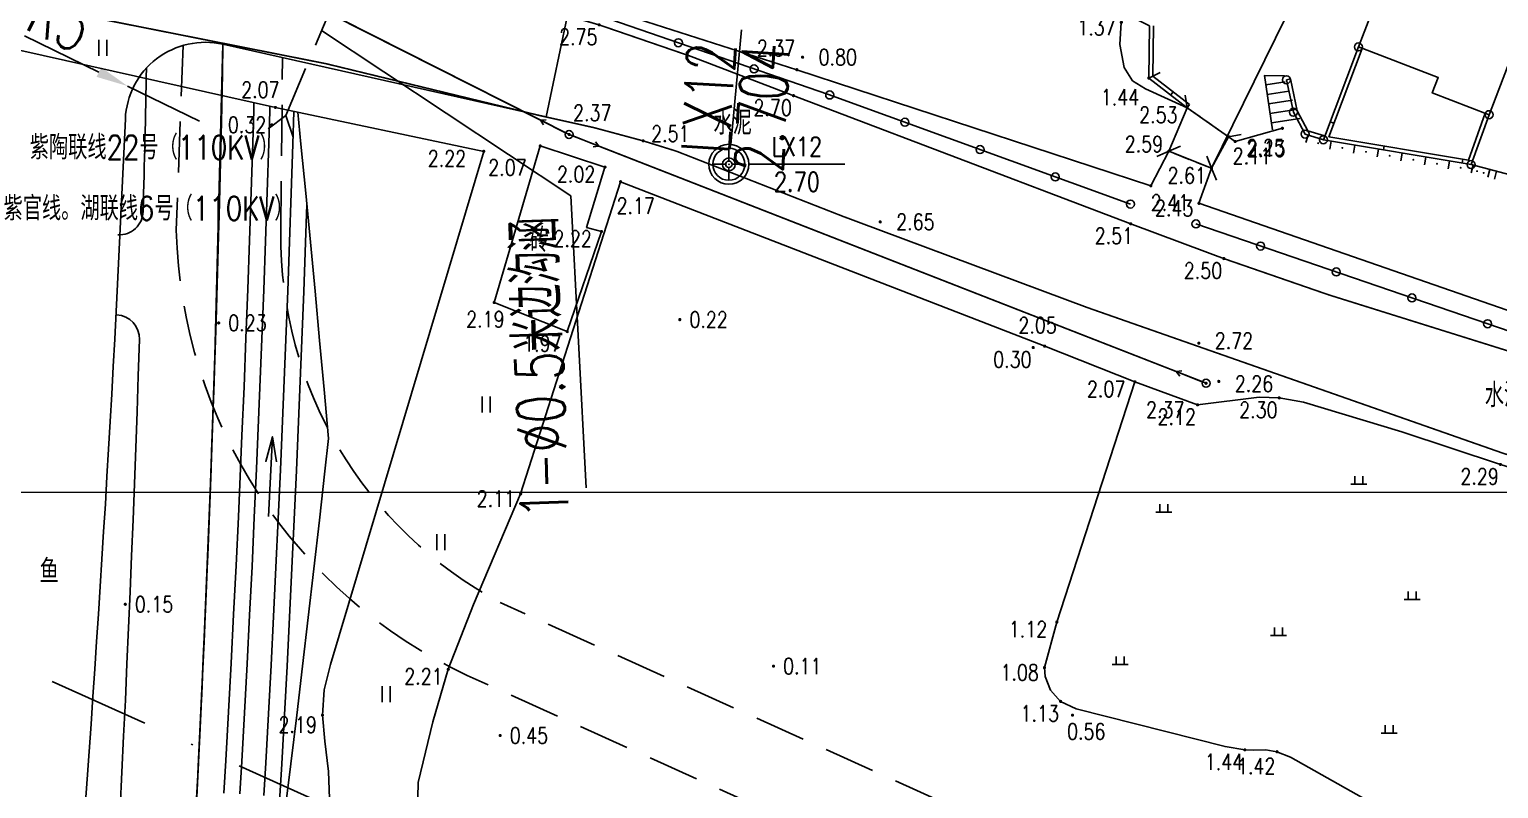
# Model space of a CAD drawing. Extents: x 500036 to 1001740, y 2543128 to 5086681.
# Drawn here: x 500801.2 to 500893, y 2544140.4 to 2544187.8 of the extents above; entities that cross this region are included whole.
import ezdxf
from ezdxf.enums import TextEntityAlignment as Align

# ---------------------------------------------------------------- set-up
doc = ezdxf.new("R2010")
doc.units = 0
doc.header["$LTSCALE"] = 0.5
for name, pattern in [('DASHDOT', [25.4, 12.7, -6.35, 0, -6.35]), ('HIDDEN', [9.524999999999999, 6.35, -3.175]), ('X5', [3, 2, -1])]:
    doc.linetypes.add(name, pattern=pattern)
doc.layers.get('0').update_dxf_attribs({"linetype": 'CONTINUOUS', "lineweight": 5})
doc.layers.get('Defpoints').update_dxf_attribs({"linetype": 'CONTINUOUS'})
for name, color, linetype in [('GCD', 8, 'CONTINUOUS'), ('L-道路中线', 6, 'DASHDOT'), ('LJBX', 7, 'CONTINUOUS'), ('SPX', 4, 'CONTINUOUS'), ('分隔带', 3, 'CONTINUOUS'), ('地形图', 8, 'CONTINUOUS'), ('控制导线点', 7, 'CONTINUOUS'), ('桥梁', 6, 'CONTINUOUS'), ('流水线', 5, 'CONTINUOUS'), ('路基边线', 1, 'CONTINUOUS'), ('路面边线', 7, 'CONTINUOUS')]:
    doc.layers.add(name, color=color, linetype=linetype)
doc.layers.add('标注', color=4, linetype='CONTINUOUS', lineweight=15)
doc.styles.add('HZ', font='romans.shx', dxfattribs={"width": 0.8, "bigfont": 'hztxt.shx'})
doc.styles.get("Standard").update_dxf_attribs({"font": 'simplex1.shx', "width": 0.7, "bigfont": 'hztxt.shx'})
doc.linetypes.add('10421', pattern='A,2,[150,AAA.SHX,S=1,R=0,X=0,Y=1],1e-11', length=2.00000000001)
doc.linetypes.add('10422', pattern='A,2,[150,AAA.SHX,S=1,R=0,X=0,Y=1],2,[177,AAA.SHX,S=1,R=0,X=0,Y=0.8],1e-09', length=4.000000001)
doc.dimstyles.new('比例1000', dxfattribs={"dimtxt": 3, "dimasz": 2, "dimexe": 0.8, "dimexo": 0.8, "dimgap": 0.4, "dimtad": 1, "dimdsep": 46, "dimtxsty": 'Standard', "dimcen": 0.09, "dimclrd": 256, "dimclre": 256, "dimclrt": 7, "dimadec": 0, "dimazin": 0, "dimtfac": 1, "dimtix": 1, "dimtmove": 0, "dimatfit": 3, "dimfxl": 0, "dimtolj": 1, "dimtzin": 0, "dimarcsym": 0})

# ---------------------------------------------------------------- blocks, each defined once
blk = doc.blocks.new('*D21')
at = {"layer": 'Defpoints', "color": 0, "linetype": 'ByBlock'}
for p in [(500807.3219608719, 2544184.256953354), (500811.8185599555, 2544182.070495784)]:
    blk.add_point(p, dxfattribs=at)
at = {"layer": '标注', "linetype": 'ByBlock', "lineweight": -2}
for p, q in [((500800.8648445909, 2544187.396706422), (500805.5233212394, 2544185.131536381)), ((500811.8185599555, 2544182.070495784), (500807.3219608719, 2544184.256953354))]:
    blk.add_line(p, q, dxfattribs=at)
at = {"layer": '标注', "linetype": 'ByBlock'}
blk.add_solid([(500805.6690850774, 2544185.431309653), (500805.3775574014, 2544184.831763109), (500807.3219608719, 2544184.256953354)], dxfattribs=at)
at = {"layer": '标注', "color": 7, "linetype": 'ByBlock', "insert": (500803.1256169748, 2544188.410120566), "char_height": 3, "attachment_point": 5, "rotation": 334.06880366201307}
blk.add_mtext('\\A1;R5', dxfattribs=at)
blk = doc.blocks.new('*D33')
at = {"layer": 'Defpoints', "color": 0}
for p in [(500795.4280861636, 2544508.13668237), (500796.373690427, 2544402.498391286), (500771.3526228658, 2544398.580079914), (500816.3479333547, 2544397.930438406), (500790.7803138364, 2544186.223817631)]:
    blk.add_point(p, dxfattribs=at)
at = {"layer": '标注', "lineweight": -2}
blk.add_arc((500793.8416218958, 2544398.255384138), 4.941101163443442, 22.52563351345639, 65.82001050288622, dxfattribs=at)
at = {"layer": '标注'}
for points in [[(500795.7933520355, 2544402.437541536), (500795.9376858214, 2544403.088396514), (500793.9129539939, 2544403.195970383)], [(500798.7331330114, 2544400.211045563), (500798.0783824162, 2544400.085562088), (500798.7822081405, 2544398.184052041)]]:
    blk.add_solid(points, dxfattribs=at)
at = {"layer": '标注', "color": 7, "insert": (500798.7483416684, 2544403.022434191), "char_height": 3, "attachment_point": 5, "rotation": 314.1728220083715}
blk.add_mtext('\\A1;90°', dxfattribs=at)
blk = doc.blocks.new('控制导线点')
at = {"layer": '控制导线点'}
for p, q in [((500962.192, 2543568.346, 3.298), (500962.192, 2543569.946)), ((500961.792, 2543567.946, 3.298), (500960.192, 2543567.946)), ((500962.592, 2543567.946, 3.298), (500964.192, 2543567.946)), ((500962.192, 2543567.546, 3.298), (500962.1919999997, 2543565.946))]:
    blk.add_line(p, q, dxfattribs=at)
for centre, radius in [((500962.192, 2543567.946), 2.5), ((500962.192, 2543567.946), 2), ((500962.192, 2543567.946, 3.298), 0.4000000000232831)]:
    blk.add_circle(centre, radius, dxfattribs=at)
blk = doc.blocks.new('GC200')
at = {"linetype": 'Continuous', "const_width": 0.2, "flags": 128}
blk.add_lwpolyline([(-0.1, 0, 1), (0.1, 0, 1)], format="xyb", close=True, dxfattribs=at)
blk = doc.blocks.new('gc116')
for p, q in [((-1.3, 0), (-0.8, 0)), ((0, 1.3), (0, 0.8000000000000002)), ((1.3, 0), (0.8000000000000002, 0)), ((0, -1.3), (0, -0.8))]:
    blk.add_line(p, q)
blk.add_circle((0, 0), 0.8)
blk.add_point((0, 0))
blk = doc.blocks.new('VH')
at = {"const_width": 0.000125}
blk.add_lwpolyline([(-6.25e-05, 0, 1), (6.25e-05, 0, 1)], format="xyb", close=True, dxfattribs=at)
blk = doc.blocks.new('gc119')
for p, q in [((-1, 0), (1, 0)), ((-0.5, 1), (-0.5, 0)), ((0.5, 1), (0.5, 0))]:
    blk.add_line(p, q)
blk = doc.blocks.new('gc121')
for p, q in [((-0.5, -1), (-0.5, 1)), ((0.5, -1), (0.5, 1))]:
    blk.add_line(p, q)
blk = doc.blocks.new('gc170')
at = {"linetype": 'Continuous'}
blk.add_circle((0, 0), 0.5, dxfattribs=at)
blk = doc.blocks.new('gc013b')
at = {"linetype": 'Continuous'}
blk.add_line((0.5, 0), (4, 0), dxfattribs=at)
at = {"linetype": 'Continuous', "flags": 128}
blk.add_lwpolyline([(3.387748909760056, 0.35355), (4, 0), (3.387748909760056, -0.35355)], dxfattribs=at)

msp = doc.modelspace()

# ---------------------------------------------------------------- linework, layer by layer
msp.add_lwpolyline([(500612.9225497003, 2544631.655731856), (500974.6518063291, 2544631.655731856), (500974.6518063291, 2544158.862760652), (500612.9225497003, 2544158.862760652)], close=True)
at = {"layer": 'L-道路中线'}
msp.add_lwpolyline([(501372.7978958038, 2544141.402479441), (501295.5719792928, 2544140.991766936, 0.2016588914038227), (501252.7962860441, 2544122.739941453), (501210.0970296037, 2544078.662497698, -0.2073103553616094), (501166.0194714026, 2544060.417872882), (501019.2950777005, 2544062.821467494, -0.1021569760088823), (500960.095881494, 2544076.058802797), (500620.3174608844, 2544229.262181941, 0.0874252646623017), (500519.4187061043, 2544254.938652719), (500155.2619315472, 2544282.221648065), (500036.3212286062, 2544282.221648065)], format="xyb", dxfattribs=at)
at = {"layer": 'LJBX', "flags": 128}
for points in [[(500811.6170670101, 2544139.39267706), (500811.7681145098, 2544142.433927882), (500811.9130792099, 2544145.475474716), (500812.0519605304, 2544148.517305396), (500812.1847579158, 2544151.559407755), (500812.311470835, 2544154.601769625), (500812.4320987811, 2544157.644378835), (500812.5466412716, 2544160.687223217), (500812.6550978482, 2544163.730290596), (500812.7574680772, 2544166.773568803), (500812.8537515493, 2544169.817045665), (500812.943947879, 2544172.860709005), (500813.0280567057, 2544175.904546651), (500813.1060776929, 2544178.948546427), (500813.1780105287, 2544181.992696157), (500813.2438549251, 2544185.036983663), (500813.2797705518, 2544186.866801001)], [(500811.7571453964, 2544142.208865029), (500811.9025602438, 2544145.250390376), (500812.0418917537, 2544148.292200468), (500812.1751393689, 2544151.33428314), (500812.3023025563, 2544154.376626222), (500812.4233808072, 2544157.419217547), (500812.5383736374, 2544160.462044942), (500812.6472805868, 2544163.505096238), (500812.7501012199, 2544166.548359261), (500812.8468351254, 2544169.591821838), (500812.9374819163, 2544172.635471797), (500813.0220412301, 2544175.679296961), (500813.1005127284, 2544178.723285156), (500813.1728960975, 2544181.767424206), (500813.2391910478, 2544184.811701935), (500813.2798324981, 2544186.866787076)], [(500811.6170670101, 2544139.39267706), (500811.7569369889, 2544142.208875202)]]:
    msp.add_lwpolyline(points, dxfattribs=at)
at = {"layer": 'SPX', "flags": 128}
for points in [[(500813.3434172894, 2544140.095645877), (500813.459064522, 2544142.124671572), (500813.6274194157, 2544145.16853486), (500813.7896883367, 2544148.212774321), (500813.9458704538, 2544151.257377789), (500814.09596496, 2544154.302333091), (500814.2399710728, 2544157.347628057), (500814.3778880336, 2544160.39325051), (500814.4664494487, 2544162.423841405), (500814.5942162044, 2544165.469982616), (500814.7158919052, 2544168.516418845), (500814.8314758821, 2544171.56313791), (500814.9409674906, 2544174.610127631), (500815.0443661102, 2544177.657375826), (500815.1416711451, 2544180.704870309), (500815.2031555602, 2544182.736664108), (500815.2170786026, 2544183.222697217)], [(500814.3417495167, 2544140.037909766), (500814.4574920147, 2544142.06860689), (500814.6259485679, 2544145.114308186), (500814.7883239511, 2544148.160544924), (500814.9446085352, 2544151.207145878), (500815.0948015131, 2544154.254098867), (500815.2389021018, 2544157.301391713), (500815.3769020023, 2544160.348845725), (500815.4655360418, 2544162.381101797), (500815.5933796313, 2544165.429074835), (500815.7151351536, 2544168.477509583), (500815.8307949546, 2544171.526227322), (500815.9403583895, 2544174.575215866), (500816.0438248374, 2544177.624463023), (500816.1411883833, 2544180.673790008), (500816.2027224074, 2544182.707223168), (500816.2111150264, 2544183.000197263)], [(500815.3587799709, 2544117.200277452), (500815.1481186438, 2544119.618121487), (500814.9658545951, 2544121.669592389), (500815.3660049872, 2544124.704717956), (500815.760109621, 2544127.741065106), (500816.1481652108, 2544130.778621794), (500816.5301684947, 2544133.817375968), (500816.9061162351, 2544136.857315566), (500817.276005218, 2544139.898428521), (500817.5192303207, 2544141.926483059), (500817.8884539625, 2544144.96908291), (500818.2516121242, 2544148.012861654), (500818.6087015669, 2544151.057807199), (500818.9597190761, 2544154.103907443), (500819.3046614612, 2544157.151150275), (500819.6435255559, 2544160.199523577), (500819.8660565716, 2544162.232394497), (500819.5952685839, 2544165.302680732), (500819.3183161553, 2544168.371666946), (500819.035203403, 2544171.439340767), (500818.7459344689, 2544174.505689832), (500818.4505135195, 2544177.57070179), (500818.1489447464, 2544180.634364301), (500817.9491477617, 2544182.629494061)], [(500815.8392478576, 2544139.9513056), (500815.9551332538, 2544141.984509866), (500816.1237422964, 2544145.032968175), (500816.2862773726, 2544148.082200829), (500816.4427156572, 2544151.131798012), (500816.5930563427, 2544154.181747532), (500816.7372986453, 2544157.232037197), (500816.8754229553, 2544160.282238548), (500816.9641659314, 2544162.316992386), (500817.0921247716, 2544165.367713163), (500817.2140000262, 2544168.419145689), (500817.3297735633, 2544171.470861441), (500817.4394447379, 2544174.522848218), (500817.5430129283, 2544177.575093818), (500817.6404642406, 2544180.627169556), (500817.7020726781, 2544182.663061759), (500817.7025990465, 2544182.681436514)], [(500816.4202690349, 2544132.943149341), (500816.4736142406, 2544133.794170945), (500816.6586630482, 2544136.843956587), (500816.8375800849, 2544139.893569489), (500816.9535607466, 2544141.928445184), (500817.1222714486, 2544144.978741501), (500817.2849129869, 2544148.029971432), (500817.4414537386, 2544151.081566101), (500817.5918928958, 2544154.133513308), (500817.7362296743, 2544157.185800853), (500817.8744369239, 2544160.237833763), (500817.9632525244, 2544162.274252778), (500818.0912881984, 2544165.326805382), (500818.2132432746, 2544168.380236427), (500818.3290926358, 2544171.433950854), (500818.4388356368, 2544174.487936453), (500818.5192434203, 2544176.857624507)]]:
    msp.add_lwpolyline(points, dxfattribs=at)
at = {"layer": '分隔带'}
for centre, radius, start, end in [((499291.0676866513, 2544216.437027169), 1517.75, 358.4892949946576, 358.8276154769035), ((500806.7906634567, 2544176.463034573), 1.5, 267.1168014464843, 358.4892949939053), ((500806.5585995435, 2544168.464582567), 1.5, 358.1869234041159, 87.11539191313913), ((499291.0676866513, 2544216.437027169), 1517.75, 352.7448604231483, 358.1869234064465)]:
    msp.add_arc(centre, radius, start, end, dxfattribs=at)
at = {"layer": '地形图', "linetype": 'Continuous'}
for p, q in [((500797.7774182389, 2544199.977733274), (500833.1274817612, 2544182.133266727)), ((500884.25, 2544186.7), (500884.4838828326, 2544186.611689068)), ((500871.144, 2544184.759), (500871.8640573842, 2544185.107593407)), ((500879.75, 2544184.65), (500879.994573343, 2544184.701806176)), ((500872.5178168755, 2544183.699754016), (500872.6704675369, 2544183.897738297)), ((500878.4640098879, 2544184.330794141), (500879.6590954774, 2544184.513525526)), ((500878.5491541514, 2544183.736839682), (500879.8913264844, 2544183.942060974)), ((500873.546, 2544182.907), (500872.39, 2544180.185)), ((500873.546, 2544182.907), (500873.4088064405, 2544183.695148417)), ((500873.546, 2544182.907), (500873.6986506614, 2544183.104984281)), ((500878.6342984149, 2544183.142885223), (500880.1235574916, 2544183.370596423)), ((500878.7194426784, 2544182.548930763), (500880.3557884987, 2544182.799131872)), ((500878.8045869419, 2544181.954976304), (500880.5880195058, 2544182.22766732)), ((500882.483781368, 2544182.022343349), (500882.7176642006, 2544181.934032418)), ((500876.136, 2544181.085), (500875.068, 2544179.122)), ((500876.136, 2544181.085), (500876.924148417, 2544181.222193559)), ((500881.1039491098, 2544181.199285496), (500880.9545753742, 2544180.722119396)), ((500836.7759763646, 2544180.504712945), (500872.8583236354, 2544166.419287054)), ((500872.39, 2544180.185), (500871.6555192647, 2544179.867922645)), ((500872.39, 2544180.185), (500873.1281929476, 2544180.493336135)), ((500882.5513194527, 2544180.8174924), (500882.4685135965, 2544180.324396881)), ((500884.0306060076, 2544180.569074831), (500883.9478001514, 2544180.075979313)), ((500885.5098925625, 2544180.320657262), (500885.4270867063, 2544179.827561744)), ((500885.80783612, 2544180.270623404), (500885.8492390481, 2544180.517171163)), ((500846.149, 2544179.372), (500852.149, 2544179.372)), ((500875.068, 2544179.122), (500874.7798767808, 2544179.868314284)), ((500886.9891791174, 2544180.072239693), (500886.9063732612, 2544179.579144175)), ((500888.4684656723, 2544179.823822125), (500888.3856598161, 2544179.330726606)), ((500889.9477522273, 2544179.575404556), (500889.864946371, 2544179.082309037)), ((500890.738791303, 2544179.442564841), (500890.7801942311, 2544179.6891126)), ((500891.4243823985, 2544179.314636211), (500891.2971357488, 2544178.831098943)), ((500875.068, 2544179.122), (500875.3850773557, 2544178.387519265)), ((500892.4652391195, 2544179.040726548), (500892.3379924699, 2544178.557189279)), ((500892.8749942044, 2544178.932896262), (500892.7477475547, 2544178.449358994))]:
    msp.add_line(p, q, dxfattribs=at)
at = {"layer": '地形图', "linetype": 'X5'}
for p, q in [((500873.546, 2544182.907), (500876.136, 2544181.085)), ((500875.068, 2544179.122), (500872.39, 2544180.185))]:
    msp.add_line(p, q, dxfattribs=at)
at = {"layer": '地形图', "linetype": '10421', "flags": 128}
for points in [[(500873.546, 2544182.907), (500870.9376107083, 2544184.087611109), (500870.1334851575, 2544184.587316104), (500869.6090323305, 2544185.415204818), (500869.3301289642, 2544186.853561937), (500869.427, 2544188.233), (500870.7385, 2544190.8525), (500870.6194361731, 2544191.512674368), (500870.3572210736, 2544192.032885472), (500869.1552585561, 2544192.950092478), (500864.6667031149, 2544195.250155869), (500861.971, 2544196.396), (500859.5527506321, 2544197.064367957), (500851.5864848415, 2544198.659096562), (500851.2899654539, 2544198.662918726), (500850.981, 2544198.608), (500850.696542, 2544198.384786842), (500850.4837128563, 2544198.163590658), (500849.2024160154, 2544195.723694247), (500848.936, 2544195.54), (500848.37076331, 2544195.59544675), (500838.60853453, 2544199.178024794), (500836.642, 2544199.746), (500834.8870397161, 2544200.09139641), (500830.6159069349, 2544200.472032391), (500828.126, 2544200.543), (500826.8237556964, 2544200.415982799), (500823.0486660894, 2544199.979039329), (500821.904, 2544200.039), (500820.3379937391, 2544200.382925707), (500801.006, 2544207.273), (500776.6899280537, 2544215.546687915), (500774.6880261948, 2544215.978433771), (500772.826, 2544216.354), (500766.0105121295, 2544217.726154749), (500760.3137601132, 2544218.407491899), (500757.498817209, 2544218.226011836), (500755.3069, 2544216.674)], [(500754.6076, 2544215.045), (500754.0448225935, 2544212.074687731), (500753.926125675, 2544210.031469898), (500754.4652491605, 2544208.706206212), (500755.8597501084, 2544207.251010735), (500759.5938673423, 2544206.125034613), (500765.4053012838, 2544204.609499828), (500769.5033, 2544203.807), (500772.9597924763, 2544203.313166916), (500778.8607, 2544203.007), (500795.9620024491, 2544201.792431438), (500797.081, 2544201.64), (500798.5312035531, 2544201.214636586), (500804.9254459238, 2544197.898406521), (500806.259, 2544197.401), (500809.2855413097, 2544196.477268979), (500821.784, 2544193.231), (500836.643, 2544189.274), (500849.15, 2544185.279), (500871.2674, 2544178.026), (500872.39, 2544180.185)], [(500875.068, 2544179.122), (500874.2817, 2544176.933), (500911.7836315398, 2544163.929576309)], [(500906.7038, 2544156.122), (500897.78245673, 2544159.191546322), (500893.1191, 2544160.622), (500886.9684471004, 2544162.658044055), (500880.8052883313, 2544164.502993006), (500879.296, 2544164.778), (500878.0467637181, 2544164.826838783), (500874.1945, 2544164.345)]]:
    msp.add_lwpolyline(points, dxfattribs=at)
at = {"layer": '地形图', "linetype": 'Continuous', "const_width": 0.1, "flags": 128}
for points in [[(500754.6076, 2544215.045), (500752.6616369311, 2544211.744675334), (500752.2679, 2544210.5), (500752.6203976288, 2544207.574231509), (500752.9292, 2544206.164), (500753.4486949184, 2544204.873811477), (500753.9039, 2544204.214), (500769.7799, 2544202.247), (500772.0122690928, 2544201.788972974), (500777.3534, 2544200.782), (500781.3083012396, 2544200.126688609), (500792.3280333519, 2544198.986103214), (500795.711, 2544198.46), (500805.802, 2544195.913), (500821.864, 2544191.884), (500832.0186377878, 2544189.458611553), (500836.791, 2544188.08), (500842.5099458312, 2544186.117775479), (500848.937, 2544183.658), (500870.0143, 2544175.652), (500875.835, 2544173.48), (500882.3724790145, 2544171.221293647), (500910.9851, 2544162.274)], [(500907.7677, 2544157.17), (500896.0277, 2544160.545), (500893.346, 2544161.3), (500867.2855, 2544170.428), (500852.03, 2544176.118), (500841.6163937985, 2544180.190643522), (500839.5424, 2544180.834), (500836.4855154532, 2544181.656251747), (500833.0013447645, 2544182.432746239), (500819.7248641189, 2544185.65398517), (500761.5848, 2544197.169), (500754.7209, 2544198.154)]]:
    msp.add_lwpolyline(points, dxfattribs=at)
at = {"layer": '地形图', "linetype": 'Continuous', "flags": 128}
for points in [[(500795.992, 2544200.879), (500834.9129, 2544181.232), (500874.7214, 2544165.692)], [(500870.0003366926, 2544176.880823309), (500851.1337019291, 2544183.724175562), (500836.8638754064, 2544188.645189466), (500823.905137087, 2544192.063617737), (500797.0178753057, 2544199.148269059)], [(500871.4339812408, 2544188.020937443), (500871.3955104724, 2544184.88076098), (500873.6986506614, 2544183.104984281)], [(500876.136, 2544181.085), (500876.538, 2544180.795), (500879.496, 2544181.619)], [(500911.2457658514, 2544162.939774772), (500874.0881977986, 2544175.643568501)]]:
    msp.add_lwpolyline(points, dxfattribs=at)
at = {"layer": '地形图', "linetype": 'Continuous'}
msp.add_lwpolyline([(500884.25, 2544186.7), (500889.2308313653, 2544184.795254108), (500888.8606768115, 2544183.82731533), (500892.41, 2544182.47), (500896.02, 2544191.91), (500887.54, 2544195.22)], close=True, dxfattribs=at)
at = {"layer": '地形图', "linetype": 'Continuous', "flags": 128}
for points in [[(500871.184, 2544188.024), (500869.6954843727, 2544188.769252241), (500872.05, 2544193.472), (500872.317978902, 2544194.009020422), (500872.6749500564, 2544193.830888019), (500880.394, 2544189.979), (500875.068, 2544179.122), (500872.39, 2544180.185), (500873.546, 2544182.907), (500871.144, 2544184.759)], [(500873.546, 2544182.907), (500876.136, 2544181.085), (500875.068, 2544179.122), (500872.39, 2544180.185)]]:
    msp.add_lwpolyline(points, close=True, dxfattribs=at)
at = {"layer": '地形图', "linetype": 'Continuous', "elevation": 1.781, "flags": 128}
msp.add_lwpolyline([(500871.184, 2544188.024), (500871.144, 2544184.759), (500873.546, 2544182.907)], dxfattribs=at)
at = {"layer": '地形图', "linetype": '10422', "flags": 128}
for points, elevation in [([(500829.5806, 2544180.179), (500816.556, 2544182.923), (500797.6492, 2544187.155), (500797.3619, 2544173.822), (500787.5278, 2544174.637)], 2.1876), ([(500870.2783, 2544165.782), (500864.6369, 2544168.009), (500838.1298, 2544178.282), (500831.8859, 2544158.779)], 1.4328)]:
    msp.add_lwpolyline(points, dxfattribs=dict(at, elevation=elevation))
at = {"layer": '地形图', "linetype": 'Continuous'}
for points in [[(500884.25, 2544186.7), (500882.06, 2544180.9), (500891.29, 2544179.35), (500892.41, 2544182.47)], [(500884.4838828326, 2544186.611689068), (500882.4013045999, 2544181.096185073), (500891.1253084148, 2544179.631157347), (500892.1747013323, 2544182.554466189)], [(500878.8674442398, 2544181.516492596), (500878.3792516551, 2544184.922055703), (500879.6233496413, 2544184.88947297)], [(500879.994573343, 2544184.701806176), (500880.4171699848, 2544182.706756913), (500881.0820320518, 2544181.468109775), (500882.1346868678, 2544181.13858305)], [(500879.75, 2544184.65), (500880.18, 2544182.62), (500880.91, 2544181.26), (500882.06, 2544180.9)], [(500907.8815252241, 2544177.854934958), (500907.2844462565, 2544175.705450675), (500899.8200993759, 2544177.301239725), (500895.85, 2544178.15), (500891.29, 2544179.35), (500882.06, 2544180.9), (500880.91, 2544181.26)], [(500895.85, 2544178.15), (500891.29, 2544179.35)]]:
    msp.add_lwpolyline(points, dxfattribs=at)
at = {"layer": '地形图', "linetype": '10421', "flags": 128}
for points, elevation in [([(500787.5278, 2544174.637), (500786.5766707037, 2544175.228367019), (500786.2563, 2544175.213), (500786.0037972842, 2544174.98592154), (500785.788076199, 2544174.6235875), (500781.075266027, 2544165.807349988), (500780.5102, 2544164.95), (500779.9593399017, 2544164.347094469), (500777.5721524771, 2544162.637052415), (500776.9398, 2544161.877), (500776.4108886648, 2544160.706280638), (500775.1818630365, 2544156.973082618), (500774.7077, 2544155.728), (500771.5918792521, 2544149.116036593), (500770.9894, 2544147.241), (500770.5722603832, 2544144.997814272), (500770.4696, 2544142.607), (500770.6319500642, 2544140.956752978), (500771.4314154116, 2544137.064360386), (500772.4426036904, 2544133.86884868), (500772.8703372285, 2544133.040240702), (500773.3812, 2544132.303), (500773.9127042147, 2544131.942088662), (500775.7042, 2544131.095), (500783.8779443666, 2544126.20485278), (500785.4843, 2544125.529), (500791.1162160492, 2544124.046920171), (500796.2717, 2544123.054), (500797.454455026, 2544122.713417778), (500799.7087934458, 2544121.886405281), (500801.3667, 2544121.671), (500802.6865288878, 2544121.865258241), (500804.6725980715, 2544122.444178056), (500806.1251480786, 2544122.990936171), (500807.5102, 2544123.81), (500809.740885489, 2544125.458275273), (500813.3861885585, 2544129.781558401), (500815.1044, 2544132.606), (500818.9857892747, 2544137.89208301), (500819.9387, 2544139.754), (500819.8759231029, 2544141.443491497), (500819.6538876917, 2544143.330207708), (500819.5004, 2544144.96), (500819.6085637914, 2544146.541950897), (500820.0027679834, 2544148.117615948), (500829.5806, 2544180.179)], 2.1876), ([(500831.8859, 2544158.779), (500828.9451080228, 2544151.874251246), (500827.3604, 2544147.828), (500826.3868133962, 2544144.552767301), (500825.4810523009, 2544140.746343159), (500825.4522, 2544139.807), (500826.0008674602, 2544139.383725544), (500827.8692875176, 2544138.787901009), (500828.1685, 2544138.375), (500828.2145281104, 2544137.703687139), (500827.3492379836, 2544132.994543544), (500826.9614, 2544130.195), (500827.0148061932, 2544127.248586314), (500827.2362, 2544123.908), (500827.9001835968, 2544122.247162284), (500830.2326652461, 2544118.0441858), (500831.7625, 2544116.124), (500832.69732035, 2544115.144689615), (500834.8869989699, 2544113.796332955), (500838.5962862893, 2544112.107806839), (500840.0938, 2544111.534), (500840.6355171337, 2544111.479608488), (500841.3248402335, 2544111.50169929), (500848.1319523737, 2544113.605115021), (500849.2452, 2544113.784), (500849.6929212863, 2544113.769517193), (500850.0795014122, 2544113.602529665), (500854.9101, 2544110.398), (500858.4842827609, 2544108.208940098), (500865.5315, 2544102.98), (500866.6816012802, 2544101.816979072), (500870.4483, 2544096.506), (500873.0011040804, 2544093.514332729), (500874.9722491205, 2544092.529496729), (500876.805202795, 2544092.078719553), (500878.4144, 2544091.939), (500879.5622056725, 2544092.157826513), (500881.5202739919, 2544092.737158263), (500888.8493, 2544095.379), (500889.9793819806, 2544095.508739297), (500892.0063081617, 2544095.476589893), (500894.8004111503, 2544095.328274719), (500895.6765, 2544095.374), (500896.6758900174, 2544095.689240764), (500898.9700376425, 2544096.683606612), (500899.8437, 2544097.113), (500906.8853070813, 2544101.427417335), (500908.4747, 2544102.59), (500909.6577442117, 2544103.737938179), (500911.3883933988, 2544105.762686552), (500911.9052788764, 2544106.634277218), (500912.103, 2544107.698), (500912.1238676031, 2544108.705245353), (500911.9535186717, 2544109.51161497), (500908.1540798744, 2544122.994133281), (500907.95, 2544124.547), (500907.9741215868, 2544125.899839238), (500908.4853062484, 2544128.661091147), (500908.5429210254, 2544129.684332434), (500908.4251, 2544130.364), (500908.0119248217, 2544130.928503262), (500907.3706278228, 2544131.42713872), (500900.5342050782, 2544134.428299937), (500898.1039, 2544135.29), (500896.1025478488, 2544136.082411007), (500886.2832, 2544138.947), (500884.9206970259, 2544139.567977467), (500880.0089442285, 2544142.333078204), (500879.157, 2544142.676), (500878.4640506522, 2544142.791030433), (500877.6926964629, 2544142.777949949), (500877.1461, 2544142.793), (500875.9094232978, 2544143.00065942), (500866.5987981334, 2544145.354913043), (500865.6312, 2544145.82), (500865.0098283564, 2544146.529934066), (500864.6589558812, 2544147.371988352), (500864.6232, 2544147.929), (500865.3985, 2544150.776), (500870.2783, 2544165.782)], 1.4328)]:
    msp.add_lwpolyline(points, dxfattribs=dict(at, elevation=elevation))
at = {"layer": '地形图', "linetype": 'Continuous', "elevation": 2.0227, "flags": 128}
msp.add_lwpolyline([(500837.1538, 2544179.195), (500833.1102, 2544180.519), (500830.2288, 2544170.737), (500834.7942, 2544168.921), (500836.9352, 2544175.175), (500836.0058547771, 2544175.425908469)], close=True, dxfattribs=at)
at = {"layer": '地形图', "linetype": '10422', "flags": 128}
msp.add_lwpolyline([(500874.1945, 2544164.345), (500870.2783, 2544165.782)], dxfattribs=at)
at = {"layer": '地形图'}
for centre in [(500884.25, 2544186.7), (500879.75, 2544184.65), (500880.18, 2544182.62), (500892.41, 2544182.47), (500880.91, 2544181.26), (500882.06, 2544180.9), (500891.29, 2544179.35)]:
    msp.add_circle(centre, 0.25, dxfattribs=at)
at = {"layer": '控制导线点'}
msp.add_line((500845.017338346, 2544180.61640481, -0.5190000000000001), (500845.6969023988, 2544187.765470508, -0.5190000000000001), dxfattribs=at)
at = {"layer": '桥梁', "linetype": 'HIDDEN'}
msp.add_line((500817.2148028216, 2544182.422639412), (500821.7606174742, 2544193.237073226), dxfattribs=at)
at = {"layer": '桥梁', "color": 7}
for p, q in [((500819.4458751405, 2544187.730331382), (500835.0120437482, 2544177.406609924, 1.2128)), ((500835.0120437483, 2544177.406609925, 1.2128), (500835.9845373179, 2544159.163541976, 1.2128))]:
    msp.add_line(p, q, dxfattribs=at)
at = {"layer": '桥梁'}
for q in [(500816.110685017, 2544181.587034035), (500817.6620930231, 2544181.069211244)]:
    msp.add_line((500817.2148028216, 2544182.422639412), q, dxfattribs=at)
at = {"layer": '流水线', "flags": 128}
msp.add_lwpolyline([(500816.1174732947, 2544157.362661276), (500816.3652563215, 2544162.356517858), (500815.9554189284, 2544160.810127985), (500816.3652563215, 2544162.356517858), (500816.6199914512, 2544160.776953265)], dxfattribs=at)
at = {"layer": '路基边线'}
msp.add_line((500812.7233952365, 2544165.757921296), (500813.2798324981, 2544186.866787076), dxfattribs=at)
at = {"layer": '路基边线', "linetype": 'HIDDEN'}
for p, q in [((500816.8919990083, 2544175.146731772), (500817.0014099439, 2544186.030225205)), ((500858.2153007009, 2544139.547175341), (500830.6018027235, 2544151.997881282))]:
    msp.add_line(p, q, dxfattribs=at)
at = {"layer": '路基边线'}
for centre, radius, start, end in [((499291.0676866513, 2544216.437027169), 1522.5, 352.7448604231483, 358.7668240344918), ((499290.0867627367, 2544216.485915261), 1523.481422270102, 355.4832303137669, 358.0918459100158)]:
    msp.add_arc(centre, radius, start, end, dxfattribs=at)
at = {"layer": '路基边线', "linetype": 'HIDDEN'}
msp.add_arc((500842.857867126, 2544174.890691271), 25.96713045076265, 179.4350443201866, 241.8368547341715, dxfattribs=at)
at = {"layer": '路面边线'}
for p, q in [((500833.4709071412, 2544182.328097922), (500834.7838711001, 2544188.576454597, 2.53498464927543)), ((500813.2696916461, 2544186.869066607), (500833.470907092, 2544182.328097933))]:
    msp.add_line(p, q, dxfattribs=at)
at = {"layer": '路面边线', "linetype": 'HIDDEN'}
for p, q in [((500810.7862950301, 2544186.79458393), (500810.3618147814, 2544175.246647774)), ((500855.8951070341, 2544135.108572325), (500828.5465986848, 2544147.439796557))]:
    msp.add_line(p, q, dxfattribs=at)
at = {"layer": '路面边线', "flags": 128}
msp.add_lwpolyline([(500798.1782946337, 2544072.452802197, 0.01913911282442678), (500807.1779258914, 2544182.208413541, 0.01913911282442678)], format="xyb", dxfattribs=at)
at = {"layer": '路面边线'}
msp.add_arc((500812.1731872198, 2544181.990780223), 5, 77.33045040320418, 177.5053177291846, dxfattribs=at)
at = {"layer": '路面边线', "linetype": 'HIDDEN'}
msp.add_arc((500842.0081959727, 2544176.092803745), 31.65769136286444, 181.5316006382706, 244.8351830200806, dxfattribs=at)

# ---------------------------------------------------------------- block references
at = {"layer": '地形图', "linetype": 'Continuous'}
ref = msp.add_blockref('GC200', (500869.427, 2544188.233, 1.374), dxfattribs=dict(at, xscale=0.5, yscale=0.5, zscale=0.5))
ref.add_attrib('height', '1.37', dxfattribs={"layer": 'GCD', "linetype": 'Continuous', "height": 1, "style": 'HZ', "width": 0.8}).set_placement((500866.677, 2544187.933000001, 1.37), align=Align.MIDDLE_LEFT)
ref = msp.add_blockref('GC200', (500836.791, 2544188.08, 2.745), dxfattribs=dict(at, xscale=0.5, yscale=0.5, zscale=0.5))
ref.add_attrib('height', '2.75', dxfattribs={"layer": 'GCD', "linetype": 'Continuous', "height": 1, "style": 'HZ', "width": 0.8}).set_placement((500834.291, 2544187.330000001, 2.75), align=Align.MIDDLE_LEFT)
at = {"layer": '地形图', "linetype": 'Continuous', "xscale": 0.5, "yscale": 0.5}
for name, p in [('gc121', (500805.768963134, 2544186.651338794)), ('gc170', (500834.9129, 2544181.232)), ('gc116', (500844.899, 2544179.372, 2.704)), ('gc170', (500874.7214, 2544165.692)), ('gc121', (500829.7199601305, 2544164.365000752)), ('gc119', (500884.2674356405, 2544159.392592197)), ('gc119', (500872.0867685601, 2544157.643800018)), ('gc121', (500826.8960449651, 2544155.759216513)), ('gc119', (500887.59570788, 2544152.176890467)), ('gc119', (500879.2427950822, 2544149.929147847)), ('gc119', (500869.3566188666, 2544148.130370801)), ('gc121', (500823.4732642949, 2544146.269801208)), ('gc119', (500886.1731656787, 2544143.843355108))]:
    msp.add_blockref(name, p, dxfattribs=at)
at = {"layer": '地形图', "linetype": 'Continuous', "yscale": 0.5}
for name, p, xscale, rotation in [('gc170', (500841.7456720839, 2544186.961679909), 0.4999999999940885, 160.9730157528109), ('gc170', (500846.4724977832, 2544185.331612791), 0.4999999999940885, 160.9730157528109), ('gc170', (500851.1989558592, 2544183.700506495), 0.4999999999792212, 160.0631542980311), ('gc013b', (500834.9129, 2544181.232), 0.4999999998801328, 153.2156728752258), ('gc170', (500855.8993010676, 2544181.995585699), 0.4999999999792212, 160.0631542980311), ('gc013b', (500834.9129, 2544181.232), 0.4999999999635851, 338.6758731392344), ('gc170', (500860.5996462759, 2544180.290664902), 0.4999999999792212, 160.0631542980311), ('gc170', (500865.2999914842, 2544178.585744106), 0.4999999999792212, 160.0631542980311), ('gc170', (500870.0003366926, 2544176.880823309), 0.4999999999792212, 160.0631542980311), ('gc170', (500874.0881977986, 2544175.643568501), 0.5000000000379418, 161.1249647301619), ('gc170', (500878.1278416652, 2544174.262455444), 0.5000000000379418, 161.1249647301619), ('gc170', (500882.8589736918, 2544172.644929633), 0.5000000000379418, 161.1249647301619), ('gc170', (500887.5901057184, 2544171.027403824), 0.5000000000379418, 161.1249647301619), ('gc170', (500892.321237745, 2544169.409878013), 0.5000000000379418, 161.1249647301619), ('gc013b', (500874.7214, 2544165.692), 0.4999999999635851, 158.6758731392344)]:
    msp.add_blockref(name, p, dxfattribs=dict(at, xscale=xscale, rotation=rotation))
at = {"layer": '地形图', "linetype": 'Continuous'}
ref = msp.add_blockref('GC200', (500849.15, 2544185.279, 2.371), dxfattribs=dict(at, xscale=0.5, yscale=0.5, zscale=0.5))
ref.add_attrib('height', '2.37', dxfattribs={"layer": 'GCD', "linetype": 'Continuous', "height": 1, "style": 'HZ', "width": 0.8}).set_placement((500846.65, 2544186.629, 2.37), align=Align.MIDDLE_LEFT)
ref = msp.add_blockref('GC200', (500849.506, 2544186.061, 0.796), dxfattribs=dict(at, xscale=0.5, yscale=0.5, zscale=0.5))
ref.add_attrib('height', '0.80', dxfattribs={"layer": 'GCD', "linetype": 'Continuous', "height": 1, "style": 'HZ', "width": 0.8}).set_placement((500850.506, 2544186.061000001, 0.8), align=Align.MIDDLE_LEFT)
ref = msp.add_blockref('GC200', (500871.144, 2544184.759, 1.436), dxfattribs=dict(at, xscale=0.5, yscale=0.5, zscale=0.5))
ref.add_attrib('height', '1.44', dxfattribs={"layer": 'GCD', "linetype": 'Continuous', "height": 1, "style": 'HZ', "width": 0.8}).set_placement((500868.144, 2544183.559000002, 1.44), align=Align.MIDDLE_LEFT)
ref = msp.add_blockref('GC200', (500816.556, 2544182.923, 2.0687), dxfattribs=dict(at, xscale=0.5, yscale=0.5, zscale=0.5))
ref.add_attrib('height', '2.07', dxfattribs={"layer": 'GCD', "linetype": 'Continuous', "height": 1, "style": 'HZ', "width": 0.8}).set_placement((500814.4192772873, 2544184.027365168, 2.07), align=Align.MIDDLE_LEFT)
ref = msp.add_blockref('GC200', (500834.9129, 2544181.232, 2.3693), dxfattribs=dict(at, xscale=0.5, yscale=0.5, zscale=0.5))
ref.add_attrib('height', '2.37', dxfattribs={"layer": 'GCD', "linetype": 'Continuous', "height": 1, "style": 'HZ', "width": 0.8}).set_placement((500835.1629, 2544182.582, 2.37), align=Align.MIDDLE_LEFT)
ref = msp.add_blockref('GC200', (500848.937, 2544183.658, 2.702), dxfattribs=dict(at, xscale=0.5, yscale=0.5, zscale=0.5))
ref.add_attrib('height', '2.70', dxfattribs={"layer": 'GCD', "linetype": 'Continuous', "height": 1, "style": 'HZ', "width": 0.8}).set_placement((500846.437, 2544182.908000001, 2.7), align=Align.MIDDLE_LEFT)
ref = msp.add_blockref('GC200', (500873.546, 2544182.907, 2.533), dxfattribs=dict(at, xscale=0.5, yscale=0.5, zscale=0.5))
ref.add_attrib('height', '2.53', dxfattribs={"layer": 'GCD', "linetype": 'Continuous', "height": 1, "style": 'HZ', "width": 0.8}).set_placement((500870.546, 2544182.457000001, 2.53), align=Align.MIDDLE_LEFT)
ref = msp.add_blockref('GC200', (500816.3356, 2544181.835, 0.3177), dxfattribs=dict(at, xscale=0.5, yscale=0.5, zscale=0.5))
ref.add_attrib('height', '0.32', dxfattribs={"layer": 'GCD', "linetype": 'Continuous', "height": 1, "style": 'HZ', "width": 0.8}).set_placement((500813.5856, 2544181.835000001, 0.32), align=Align.MIDDLE_LEFT)
ref = msp.add_blockref('GC200', (500839.5424, 2544180.834, 2.5089), dxfattribs=dict(at, xscale=0.5, yscale=0.5, zscale=0.5))
ref.add_attrib('height', '2.51', dxfattribs={"layer": 'GCD', "linetype": 'Continuous', "height": 1, "style": 'HZ', "width": 0.8}).set_placement((500840.0424, 2544181.284, 2.51), align=Align.MIDDLE_LEFT)
ref = msp.add_blockref('GC200', (500872.39, 2544180.185, 2.59), dxfattribs=dict(at, xscale=0.5, yscale=0.5, zscale=0.5))
ref.add_attrib('height', '2.59', dxfattribs={"layer": 'GCD', "linetype": 'Continuous', "height": 1, "style": 'HZ', "width": 0.8}).set_placement((500869.64, 2544180.635000001, 2.59), align=Align.MIDDLE_LEFT)
ref = msp.add_blockref('GC200', (500876.136, 2544181.085, 2.112), dxfattribs=dict(at, xscale=0.5, yscale=0.5, zscale=0.5))
ref.add_attrib('height', '2.11', dxfattribs={"layer": 'GCD', "linetype": 'Continuous', "height": 1, "style": 'HZ', "width": 0.8}).set_placement((500876.386, 2544179.885000002, 2.11), align=Align.MIDDLE_LEFT)
ref = msp.add_blockref('GC200', (500879.496, 2544181.619, 2.251), dxfattribs=dict(at, xscale=0.5, yscale=0.5, zscale=0.5))
ref.add_attrib('height', '2.25', dxfattribs={"layer": 'GCD', "linetype": 'Continuous', "height": 1, "style": 'HZ', "width": 0.8}).set_placement((500877.246, 2544180.419000002, 2.25), align=Align.MIDDLE_LEFT)
ref = msp.add_blockref('GC200', (500829.5806, 2544180.179, 2.2231), dxfattribs=dict(at, xscale=0.5, yscale=0.5, zscale=0.5))
ref.add_attrib('height', '2.22', dxfattribs={"layer": 'GCD', "linetype": 'Continuous', "height": 1, "style": 'HZ', "width": 0.8}).set_placement((500826.0806, 2544179.729000001, 2.22), align=Align.MIDDLE_LEFT)
ref = msp.add_blockref('GC200', (500833.1102, 2544180.519, 2.069), dxfattribs=dict(at, xscale=0.5, yscale=0.5, zscale=0.5))
ref.add_attrib('height', '2.07', dxfattribs={"layer": 'GCD', "linetype": 'Continuous', "height": 1, "style": 'HZ', "width": 0.8}).set_placement((500829.8602, 2544179.169000002, 2.07), align=Align.MIDDLE_LEFT)
ref = msp.add_blockref('GC200', (500876.538, 2544180.795, 2.133), dxfattribs=dict(at, xscale=0.5, yscale=0.5, zscale=0.5))
ref.add_attrib('height', '2.13', dxfattribs={"layer": 'GCD', "linetype": 'Continuous', "height": 1, "style": 'HZ', "width": 0.8}).set_placement((500877.288, 2544180.345000001, 2.13), align=Align.MIDDLE_LEFT)
at = {"layer": '地形图', "linetype": 'Continuous', "xscale": 500, "yscale": 500, "zscale": 500}
for p in [(500881.7300740188, 2544180.688925233), (500883.2412792165, 2544180.397426304), (500884.7205657715, 2544180.149008736), (500886.1998523264, 2544179.900591167), (500887.6791388813, 2544179.652173598), (500889.1584254362, 2544179.403756029), (500890.6377119911, 2544179.155338461), (500891.6635852268, 2544178.941474161), (500892.0733403118, 2544178.833643876)]:
    msp.add_blockref('VH', p, dxfattribs=at)
at = {"layer": '地形图', "linetype": 'Continuous'}
ref = msp.add_blockref('GC200', (500837.1538, 2544179.195, 2.0227), dxfattribs=dict(at, xscale=0.5, yscale=0.5, zscale=0.5))
ref.add_attrib('height', '2.02', dxfattribs={"layer": 'GCD', "linetype": 'Continuous', "height": 1, "style": 'HZ', "width": 0.8}).set_placement((500834.1538, 2544178.745000001, 2.02), align=Align.MIDDLE_LEFT)
ref = msp.add_blockref('GC200', (500875.068, 2544179.122, 2.606), dxfattribs=dict(at, xscale=0.5, yscale=0.5, zscale=0.5))
ref.add_attrib('height', '2.61', dxfattribs={"layer": 'GCD', "linetype": 'Continuous', "height": 1, "style": 'HZ', "width": 0.8}).set_placement((500872.318, 2544178.672000001, 2.61), align=Align.MIDDLE_LEFT)
ref = msp.add_blockref('GC200', (500838.1298, 2544178.282, 2.1661), dxfattribs=dict(at, xscale=0.5, yscale=0.5, zscale=0.5))
ref.add_attrib('height', '2.17', dxfattribs={"layer": 'GCD', "linetype": 'Continuous', "height": 1, "style": 'HZ', "width": 0.8}).set_placement((500837.8798, 2544176.782000002, 2.17), align=Align.MIDDLE_LEFT)
ref = msp.add_blockref('GC200', (500871.2674, 2544178.026, 2.4064), dxfattribs=dict(at, xscale=0.5, yscale=0.5, zscale=0.5))
ref.add_attrib('height', '2.41', dxfattribs={"layer": 'GCD', "linetype": 'Continuous', "height": 1, "style": 'HZ', "width": 0.8}).set_placement((500871.2674, 2544176.976000002, 2.41), align=Align.MIDDLE_LEFT)
ref = msp.add_blockref('GC200', (500874.2817, 2544176.933, 2.432), dxfattribs=dict(at, xscale=0.5, yscale=0.5, zscale=0.5))
ref.add_attrib('height', '2.43', dxfattribs={"layer": 'GCD', "linetype": 'Continuous', "height": 1, "style": 'HZ', "width": 0.8}).set_placement((500871.5317, 2544176.633000001, 2.43), align=Align.MIDDLE_LEFT)
ref = msp.add_blockref('GC200', (500854.358, 2544175.772, 2.652), dxfattribs=dict(at, xscale=0.5, yscale=0.5, zscale=0.5))
ref.add_attrib('height', '2.65', dxfattribs={"layer": 'GCD', "linetype": 'Continuous', "height": 1, "style": 'HZ', "width": 0.8}).set_placement((500855.358, 2544175.772000001, 2.65), align=Align.MIDDLE_LEFT)
ref = msp.add_blockref('GC200', (500870.0143, 2544175.652, 2.5054), dxfattribs=dict(at, xscale=0.5, yscale=0.5, zscale=0.5))
ref.add_attrib('height', '2.51', dxfattribs={"layer": 'GCD', "linetype": 'Continuous', "height": 1, "style": 'HZ', "width": 0.8}).set_placement((500867.7643, 2544174.902000001, 2.51), align=Align.MIDDLE_LEFT)
ref = msp.add_blockref('GC200', (500836.9352, 2544175.175, 2.2165), dxfattribs=dict(at, xscale=0.5, yscale=0.5, zscale=0.5))
ref.add_attrib('height', '2.22', dxfattribs={"layer": 'GCD', "linetype": 'Continuous', "height": 1, "style": 'HZ', "width": 0.8}).set_placement((500833.9352, 2544174.725000001, 2.22), align=Align.MIDDLE_LEFT)
ref = msp.add_blockref('GC200', (500875.835, 2544173.48, 2.501), dxfattribs=dict(at, xscale=0.5, yscale=0.5, zscale=0.5))
ref.add_attrib('height', '2.50', dxfattribs={"layer": 'GCD', "linetype": 'Continuous', "height": 1, "style": 'HZ', "width": 0.8}).set_placement((500873.335, 2544172.730000001, 2.5), align=Align.MIDDLE_LEFT)
ref = msp.add_blockref('GC200', (500830.2288, 2544170.737, 2.1883), dxfattribs=dict(at, xscale=0.5, yscale=0.5, zscale=0.5))
ref.add_attrib('height', '2.19', dxfattribs={"layer": 'GCD', "linetype": 'Continuous', "height": 1, "style": 'HZ', "width": 0.8}).set_placement((500828.4788, 2544169.687000002, 2.19), align=Align.MIDDLE_LEFT)
ref = msp.add_blockref('GC200', (500841.832839613, 2544169.668864562, 0.22), dxfattribs=dict(at, xscale=0.5, yscale=0.5, zscale=0.5))
ref.add_attrib('height', '0.22', dxfattribs={"layer": 'GCD', "linetype": 'Continuous', "height": 1, "style": 'HZ', "width": 0.8}).set_placement((500842.432839613, 2544169.668864562, 0.22), align=Align.MIDDLE_LEFT)
ref = msp.add_blockref('GC200', (500813.0108038391, 2544169.460061395, 0.23), dxfattribs=dict(at, xscale=0.5, yscale=0.5, zscale=0.5))
ref.add_attrib('height', '0.23', dxfattribs={"layer": 'GCD', "linetype": 'Continuous', "height": 1, "style": 'HZ', "width": 0.8}).set_placement((500813.6108038391, 2544169.460061395, 0.23), align=Align.MIDDLE_LEFT)
ref = msp.add_blockref('GC200', (500864.6369, 2544168.009, 2.0491), dxfattribs=dict(at, xscale=0.5, yscale=0.5, zscale=0.5))
ref.add_attrib('height', '2.05', dxfattribs={"layer": 'GCD', "linetype": 'Continuous', "height": 1, "style": 'HZ', "width": 0.8}).set_placement((500862.9956704618, 2544169.311787209, 2.05), align=Align.MIDDLE_LEFT)
ref = msp.add_blockref('GC200', (500834.7942, 2544168.921, 1.9671), dxfattribs=dict(at, xscale=0.5, yscale=0.5, zscale=0.5))
ref.add_attrib('height', '1.97', dxfattribs={"layer": 'GCD', "linetype": 'Continuous', "height": 1, "style": 'HZ', "width": 0.8}).set_placement((500832.0442, 2544168.171000001, 1.97), align=Align.MIDDLE_LEFT)
ref = msp.add_blockref('GC200', (500874.269, 2544168.199, 2.723), dxfattribs=dict(at, xscale=0.5, yscale=0.5, zscale=0.5))
ref.add_attrib('height', '2.72', dxfattribs={"layer": 'GCD', "linetype": 'Continuous', "height": 1, "style": 'HZ', "width": 0.8}).set_placement((500875.269, 2544168.349000001, 2.72), align=Align.MIDDLE_LEFT)
ref = msp.add_blockref('GC200', (500863.9209, 2544167.923, 0.3015), dxfattribs=dict(at, xscale=0.5, yscale=0.5, zscale=0.5))
ref.add_attrib('height', '0.30', dxfattribs={"layer": 'GCD', "linetype": 'Continuous', "height": 1, "style": 'HZ', "width": 0.8}).set_placement((500861.4209, 2544167.173000001, 0.3), align=Align.MIDDLE_LEFT)
ref = msp.add_blockref('GC200', (500870.2783, 2544165.782, 2.0706), dxfattribs=dict(at, xscale=0.5, yscale=0.5, zscale=0.5))
ref.add_attrib('height', '2.07', dxfattribs={"layer": 'GCD', "linetype": 'Continuous', "height": 1, "style": 'HZ', "width": 0.8}).set_placement((500867.2783, 2544165.332000001, 2.07), align=Align.MIDDLE_LEFT)
ref = msp.add_blockref('GC200', (500874.7214, 2544165.692, 2.3745), dxfattribs=dict(at, xscale=0.5, yscale=0.5, zscale=0.5))
ref.add_attrib('height', '2.37', dxfattribs={"layer": 'GCD', "linetype": 'Continuous', "height": 1, "style": 'HZ', "width": 0.8}).set_placement((500870.9714, 2544164.042000002, 2.37), align=Align.MIDDLE_LEFT)
ref = msp.add_blockref('GC200', (500875.521, 2544165.809, 2.2578), dxfattribs=dict(at, xscale=0.5, yscale=0.5, zscale=0.5))
ref.add_attrib('height', '2.26', dxfattribs={"layer": 'GCD', "linetype": 'Continuous', "height": 1, "style": 'HZ', "width": 0.8}).set_placement((500876.521, 2544165.659000001, 2.26), align=Align.MIDDLE_LEFT)
ref = msp.add_blockref('GC200', (500879.296, 2544164.778, 2.2996), dxfattribs=dict(at, xscale=0.5, yscale=0.5, zscale=0.5))
ref.add_attrib('height', '2.30', dxfattribs={"layer": 'GCD', "linetype": 'Continuous', "height": 1, "style": 'HZ', "width": 0.8}).set_placement((500876.796, 2544164.028000001, 2.3), align=Align.MIDDLE_LEFT)
ref = msp.add_blockref('GC200', (500874.1945, 2544164.345, 2.1222), dxfattribs=dict(at, xscale=0.5, yscale=0.5, zscale=0.5))
ref.add_attrib('height', '2.12', dxfattribs={"layer": 'GCD', "linetype": 'Continuous', "height": 1, "style": 'HZ', "width": 0.8}).set_placement((500871.6945, 2544163.595000002, 2.12), align=Align.MIDDLE_LEFT)
ref = msp.add_blockref('GC200', (500893.1191, 2544160.622, 2.2853), dxfattribs=dict(at, xscale=0.5, yscale=0.5, zscale=0.5))
ref.add_attrib('height', '2.29', dxfattribs={"layer": 'GCD', "linetype": 'Continuous', "height": 1, "style": 'HZ', "width": 0.8}).set_placement((500890.6191, 2544159.872000001, 2.29), align=Align.MIDDLE_LEFT)
ref = msp.add_blockref('GC200', (500831.8859, 2544158.779, 2.1123), dxfattribs=dict(at, xscale=0.5, yscale=0.5, zscale=0.5))
ref.add_attrib('height', '2.11', dxfattribs={"layer": 'GCD', "linetype": 'Continuous', "height": 1, "style": 'HZ', "width": 0.8}).set_placement((500829.1359, 2544158.479000001, 2.11), align=Align.MIDDLE_LEFT)
ref = msp.add_blockref('GC200', (500807.1739744525, 2544151.886011997, 0.15), dxfattribs=dict(at, xscale=0.5, yscale=0.5, zscale=0.5))
ref.add_attrib('height', '0.15', dxfattribs={"layer": 'GCD', "linetype": 'Continuous', "height": 1, "style": 'HZ', "width": 0.8}).set_placement((500807.7739744525, 2544151.886011997, 0.15), align=Align.MIDDLE_LEFT)
ref = msp.add_blockref('GC200', (500865.3985, 2544150.776, 1.1181), dxfattribs=dict(at, xscale=0.5, yscale=0.5, zscale=0.5))
ref.add_attrib('height', '1.12', dxfattribs={"layer": 'GCD', "linetype": 'Continuous', "height": 1, "style": 'HZ', "width": 0.8}).set_placement((500862.3985, 2544150.326000001, 1.12), align=Align.MIDDLE_LEFT)
ref = msp.add_blockref('GC200', (500847.6885978574, 2544148.020227292, 0.11), dxfattribs=dict(at, xscale=0.5, yscale=0.5, zscale=0.5))
ref.add_attrib('height', '0.11', dxfattribs={"layer": 'GCD', "linetype": 'Continuous', "height": 1, "style": 'HZ', "width": 0.8}).set_placement((500848.2885978574, 2544148.020227292, 0.11), align=Align.MIDDLE_LEFT)
ref = msp.add_blockref('GC200', (500864.6232, 2544147.929, 1.0846), dxfattribs=dict(at, xscale=0.5, yscale=0.5, zscale=0.5))
ref.add_attrib('height', '1.08', dxfattribs={"layer": 'GCD', "linetype": 'Continuous', "height": 1, "style": 'HZ', "width": 0.8}).set_placement((500861.8732, 2544147.629000001, 1.08), align=Align.MIDDLE_LEFT)
ref = msp.add_blockref('GC200', (500827.3604, 2544147.828, 2.2074), dxfattribs=dict(at, xscale=0.5, yscale=0.5, zscale=0.5))
ref.add_attrib('height', '2.21', dxfattribs={"layer": 'GCD', "linetype": 'Continuous', "height": 1, "style": 'HZ', "width": 0.8}).set_placement((500824.6104, 2544147.378000001, 2.21), align=Align.MIDDLE_LEFT)
ref = msp.add_blockref('GC200', (500865.6312, 2544145.82, 1.1317), dxfattribs=dict(at, xscale=0.5, yscale=0.5, zscale=0.5))
ref.add_attrib('height', '1.13', dxfattribs={"layer": 'GCD', "linetype": 'Continuous', "height": 1, "style": 'HZ', "width": 0.8}).set_placement((500863.1312, 2544145.070000001, 1.13), align=Align.MIDDLE_LEFT)
ref = msp.add_blockref('GC200', (500819.5004, 2544144.96, 2.1876), dxfattribs=dict(at, xscale=0.5, yscale=0.5, zscale=0.5))
ref.add_attrib('height', '2.19', dxfattribs={"layer": 'GCD', "linetype": 'Continuous', "height": 1, "style": 'HZ', "width": 0.8}).set_placement((500816.7504, 2544144.360000001, 2.19), align=Align.MIDDLE_LEFT)
ref = msp.add_blockref('GC200', (500866.3775, 2544144.962, 0.5589), dxfattribs=dict(at, xscale=0.5, yscale=0.5, zscale=0.5))
ref.add_attrib('height', '0.56', dxfattribs={"layer": 'GCD', "linetype": 'Continuous', "height": 1, "style": 'HZ', "width": 0.8}).set_placement((500866.0355115997, 2544143.942554171, 0.5589), align=Align.MIDDLE_LEFT)
ref = msp.add_blockref('GC200', (500830.6030027411, 2544143.688207531, 0.45), dxfattribs=dict(at, xscale=0.5, yscale=0.5, zscale=0.5))
ref.add_attrib('height', '0.45', dxfattribs={"layer": 'GCD', "linetype": 'Continuous', "height": 1, "style": 'HZ', "width": 0.8}).set_placement((500831.203002741, 2544143.688207531, 0.45), align=Align.MIDDLE_LEFT)
ref = msp.add_blockref('GC200', (500877.1461, 2544142.793, 1.4366), dxfattribs=dict(at, xscale=0.5, yscale=0.5, zscale=0.5))
ref.add_attrib('height', '1.44', dxfattribs={"layer": 'GCD', "linetype": 'Continuous', "height": 1, "style": 'HZ', "width": 0.8}).set_placement((500874.6461, 2544142.043000001, 1.44), align=Align.MIDDLE_LEFT)
ref = msp.add_blockref('GC200', (500879.157, 2544142.676, 1.4196), dxfattribs=dict(at, xscale=0.5, yscale=0.5, zscale=0.5))
ref.add_attrib('height', '1.42', dxfattribs={"layer": 'GCD', "linetype": 'Continuous', "height": 1, "style": 'HZ', "width": 0.8}).set_placement((500876.657, 2544141.776000001, 1.42), align=Align.MIDDLE_LEFT)
at = {"layer": '控制导线点', "xscale": 0.5, "yscale": 0.5, "zscale": 0.5}
msp.add_blockref('控制导线点', (250363.8032, 1272395.399, -0.5190000000000001), dxfattribs=at)

# ---------------------------------------------------------------- texts
at = {"layer": '地形图', "linetype": 'Continuous', "style": 'HZ', "width": 0.8}
for s, height, p in [('水泥', 1.5, (500845.1322639185, 2544182.048132985)), ('紫陶联线22号（110KV）', 1.5, (500808.979966437, 2544180.505171191)), ('LX12', 1.2, (500849.149, 2544180.472)), ('2.70', 1.2, (500849.149, 2544178.272)), ('紫官线。湖联线6号（110KV）', 1.5, (500808.6290768377, 2544176.693290908)), ('水泥', 1.5, (500893.3422804888, 2544165.024208514)), ('鱼', 1.5, (500802.4221169245, 2544154.02529547))]:
    msp.add_text(s, height=height, dxfattribs=at).set_placement(p, align=Align.MIDDLE)
msp.add_text('砖', height=1.5, dxfattribs=at).set_placement((500833.6426875865, 2544174.644886269), align=Align.MIDDLE_RIGHT)
at = {"layer": '控制导线点', "ltscale": 1000, "width": 0.7}
for s, p in [('LX12', (500843.8263384444, 2544186.962585537, -2.77)), ('2.704', (500847.2387423654, 2544186.956935471, -2.77))]:
    msp.add_text(s, height=3, rotation=86.552376795079, dxfattribs=at).set_placement(p, align=Align.MIDDLE_RIGHT)
at = {"layer": '桥梁', "color": 7, "width": 0.7}
msp.add_text('1-%%c0.5米边沟涵', height=3, rotation=91.9823887122111, dxfattribs=at).set_placement((500832.7387086847, 2544176.066882117, 1.2128), align=Align.MIDDLE_RIGHT)

# ---------------------------------------------------------------- dimensions: what is measured, and where the dimension line sits
at = {"layer": '标注'}
dim = msp.add_angular_dim_2l(base=(500796.373690427, 2544402.498391286), line1=((500790.7803138365, 2544186.223817631), (500795.4280861635, 2544508.13668237)), line2=((500771.3526228658, 2544398.580079914), (500816.3479333545, 2544397.930438406)), dimstyle='比例1000', dxfattribs=at)
dim.commit()
dim.dimension.update_dxf_attribs({"geometry": '*D33', "text_midpoint": (500798.7483416682, 2544403.022434191)})
at = {"layer": '标注', "linetype": 'ByBlock'}
dim = msp.add_radius_dim(center=(500811.8185599555, 2544182.070495784), mpoint=(500807.3219608719, 2544184.256953354), dimstyle='比例1000', override={"dimfxl": 0}, dxfattribs=at)
dim.commit()
dim.dimension.update_dxf_attribs({"geometry": '*D21', "text_midpoint": (500803.1256169748, 2544188.410120566)})

doc.saveas('drawing.dxf')
